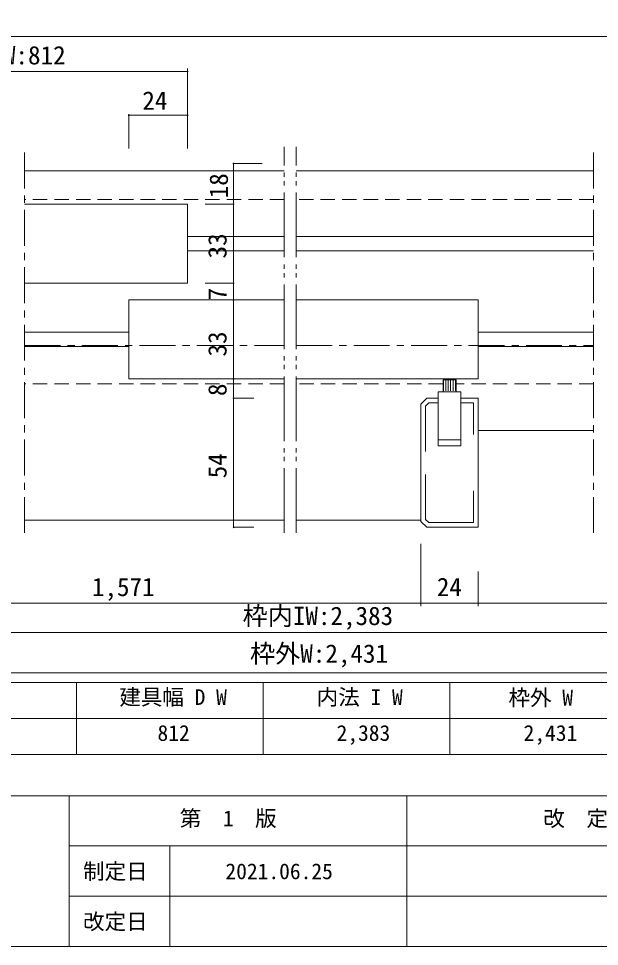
# Model space of a CAD drawing. Units: millimetres on the paper, enlarged 10 times, with parts at other scales. Extents: x -2000 to 2000, y -1385 to 1385.
# Drawn here: x -1260 to -452, y -1385 to -92 of the extents above; entities that cross this region are included whole.
import ezdxf
from ezdxf.enums import TextEntityAlignment as Align

# ---------------------------------------------------------------- set-up
doc = ezdxf.new("R2010")
doc.units = ezdxf.units.MM
doc.header["$LTSCALE"] = 10
for name, pattern in [('CHAIN1', [8, 5, -1, 1, -1]), ('DOUBLE_CHAIN2', [12.8, 9, -1, 0.6, -0.6, 0.6, -1]), ('USER2', [9.525, 6.35, -3.175]), ('USER9', [3, 2, -1])]:
    doc.linetypes.add(name, pattern=pattern)
doc.layers.add('1-1_0', color=7, linetype='Continuous', lineweight=20)
doc.layers.add('2-0_18', color=7, linetype='Continuous', lineweight=18)
doc.styles.add('ＭＳ ゴシック', font='')
doc.styles.get('ＭＳ ゴシック').set_extended_font_data('MS Gothic')

msp = doc.modelspace()

# ---------------------------------------------------------------- linework, layer by layer
at = {"layer": '1-1_0'}
for p, q in [((380, -117.5), (-1950, -117.5)), ((380, -117.5), (-1950, -117.5)), ((380, -1017.5), (-1950, -1017.5)), ((-1180, -1017.5), (-1180, -1117.5)), ((-920, -1017.5), (-920, -1117.5)), ((-660, -1017.5), (-660, -1117.5)), ((380, -1067.5), (-1950, -1067.5)), ((380, -1117.5), (-1950, -1117.5)), ((2000, -1175), (-2000, -1175)), ((-1190, -1175), (-1190, -1385)), ((-720, -1175), (-720, -1385)), ((2000, -1245), (-1190, -1245)), ((-1050, -1245), (-1050, -1385)), ((60, -1315), (-1190, -1315))]:
    msp.add_line(p, q, dxfattribs=at)
msp.add_lwpolyline([(-2000, -1385), (2000, -1385), (2000, 1385), (-2000, 1385)], close=True, dxfattribs=at)
msp.add_lwpolyline([(380, -1017.5), (-1950, -1017.5), (-1950, -1117.5)], dxfattribs=at)
at = {"layer": '2-0_18', "color": 4, "lineweight": 9}
for p, q in [((-1464.7, -166.17), (-1025.29, -166.17)), ((-1025.29, -273.34), (-1025.29, -162)), ((-1107.48, -227.28), (-1025.07, -227.28)), ((-1106.96, -225.79), (-1106.96, -273.34)), ((-961.03, -294.53), (-921.46, -294.53)), ((-961.03, -351.2), (-961.03, -294.53)), ((-961.03, -351.2), (-1000.6, -351.2)), ((-961.03, -461.2), (-961.03, -351.2)), ((-961.03, -461.2), (-1000.6, -461.2)), ((-961.03, -461.2), (-961.03, -484.53)), ((-961.03, -594.53), (-961.03, -461.2)), ((-961.03, -620.16), (-961.03, -484.53)), ((-961.03, -620.68), (-961.03, -491.57)), ((-932.94, -594.53), (-968.36, -594.53)), ((-932.94, -621.2), (-961.03, -621.2)), ((-961.03, -801.2), (-961.03, -621.2)), ((-961.03, -801.2), (-937.7, -801.2)), ((-932.88, -801.2), (-961.03, -801.2)), ((-700.34, -824.39), (-700.34, -911)), ((-700.34, -824.39), (-700.34, -911)), ((-620.34, -862.71), (-620.34, -911)), ((-620.34, -862.71), (-620.34, -911)), ((-700.34, -906.83), (-1447.51, -906.83)), ((-700.34, -906.83), (-620.34, -906.83)), ((-620.34, -906.83), (-121.2, -906.83)), ((-1527.51, -1003.92), (-41.2, -1003.92))]:
    msp.add_line(p, q, dxfattribs=at)
at = {"layer": '2-0_18', "linetype": 'CHAIN1', "lineweight": 20}
for p, q in [((-1252.13, -808.99), (-1252.13, -271)), ((-459.92, -808.99), (-459.92, -271)), ((-1252.13, -547.87), (-890.46, -547.87)), ((-873.79, -547.87), (-459.92, -547.87))]:
    msp.add_line(p, q, dxfattribs=at)
at = {"layer": '2-0_18', "linetype": 'DOUBLE_CHAIN2', "lineweight": 20}
for p, q in [((-890.46, -808.99), (-890.46, -271)), ((-873.79, -808.99), (-873.79, -271))]:
    msp.add_line(p, q, dxfattribs=at)
at = {"layer": '2-0_18', "lineweight": 20}
for p, q in [((-1252.13, -304.53), (-890.46, -304.53)), ((-873.79, -304.53), (-459.92, -304.53)), ((-794.96, -304.53), (-836.62, -304.53)), ((-1252.13, -351.2), (-1025.29, -351.2)), ((-1025.29, -461.2), (-1025.29, -351.2)), ((-1025.29, -396.2), (-890.46, -396.2)), ((-873.79, -396.2), (-459.92, -396.2)), ((-1025.29, -416.2), (-890.46, -416.2)), ((-873.79, -416.2), (-459.92, -416.2)), ((-1252.13, -461.2), (-1025.29, -461.2)), ((-1106.96, -484.53), (-890.46, -484.53)), ((-890.46, -484.53), (-1090.29, -484.53)), ((-961.03, -484.53), (-890.46, -484.53)), ((-873.79, -484.53), (-641.12, -484.53)), ((-747.57, -484.53), (-620.34, -484.53)), ((-1106.96, -529.53), (-1252.13, -529.53)), ((-620.34, -529.53), (-459.92, -529.53)), ((-1252.13, -549.53), (-1106.96, -549.53)), ((-620.34, -549.53), (-459.92, -549.53)), ((-890.46, -594.53), (-1090.29, -594.53)), ((-961.03, -594.53), (-890.46, -594.53)), ((-873.79, -594.53), (-641.12, -594.53)), ((-668.83, -611.21), (-668.83, -595.63)), ((-665.5, -611.21), (-665.5, -595.63)), ((-662.17, -611.21), (-662.17, -595.63)), ((-658.83, -611.21), (-658.83, -595.63)), ((-655.5, -611.21), (-655.5, -595.63)), ((-652.17, -611.21), (-652.17, -595.63)), ((-676.18, -612.43), (-676.18, -679.1)), ((-676.18, -612.43), (-644.51, -612.43)), ((-644.51, -679.1), (-644.51, -612.43)), ((-700.34, -629.53), (-692.01, -621.2)), ((-700.34, -629.53), (-700.34, -792.87)), ((-676.18, -621.2), (-692.01, -621.2)), ((-676.18, -621.2), (-676.18, -687.87)), ((-644.51, -687.87), (-644.51, -621.2)), ((-620.34, -621.2), (-644.51, -621.2)), ((-620.34, -801.2), (-620.34, -621.2)), ((-620.34, -666.2), (-459.92, -666.2)), ((-644.51, -679.1), (-676.18, -679.1)), ((-644.51, -687.87), (-676.18, -687.87)), ((-890.46, -791.2), (-1252.13, -791.2)), ((-700.34, -791.2), (-873.79, -791.2)), ((-700.34, -792.87), (-692.01, -801.2)), ((-700.34, -792.87), (-692.01, -801.2)), ((-692.01, -801.2), (-620.34, -801.2)), ((-692.01, -801.2), (-620.34, -801.2))]:
    msp.add_line(p, q, dxfattribs=at)
at = {"layer": '2-0_18', "linetype": 'USER9'}
for p, q in [((-890.46, -344.53), (-1252.13, -344.53)), ((-459.92, -344.53), (-873.79, -344.53)), ((-890.46, -601.2), (-1252.13, -601.2)), ((-669.4, -601.2), (-873.79, -601.2)), ((-459.92, -601.2), (-651.29, -601.2))]:
    msp.add_line(p, q, dxfattribs=at)
at = {"layer": '2-0_18', "linetype": 'USER2', "lineweight": 20}
for p, q in [((-627.01, -627.87), (-644.51, -627.87)), ((-627.01, -671.87), (-627.01, -627.87)), ((-627.01, -794.53), (-627.01, -750.53))]:
    msp.add_line(p, q, dxfattribs=at)
at = {"layer": '2-0_18', "lineweight": 20}
for points in [[(-1106.96, -484.53), (-1106.96, -594.53), (-890.46, -594.53)], [(-637.01, -484.53), (-873.79, -484.53), (-764.24, -484.53)], [(-747.57, -594.53), (-620.34, -594.53), (-620.34, -484.53)], [(-637.01, -594.53), (-873.79, -594.53), (-764.24, -594.53)], [(-669.4, -612.43), (-669.4, -595.63), (-651.29, -595.63), (-651.29, -612.43)]]:
    msp.add_lwpolyline(points, dxfattribs=at)
at = {"layer": '2-0_18', "linetype": 'USER2', "lineweight": 20}
msp.add_lwpolyline([(-676.18, -627.87), (-689.25, -627.87), (-693.68, -632.29), (-693.68, -790.1), (-689.25, -794.53), (-627.01, -794.53)], dxfattribs=at)
at = {"layer": '2-0_18', "color": 4, "lineweight": 9}
msp.add_lwpolyline([(-1447.51, -824.39), (-1447.51, -947.86), (-121.2, -947.86)], dxfattribs=at)
for centre, start, end in [((-1025.29, -166.17), 0, 180), ((-1025.29, -166.17), 180, 0), ((-1106.96, -227.28), 0, 180), ((-1106.96, -227.28), 180, 0), ((-1025.29, -227.28), 0, 180), ((-1025.29, -227.28), 180, 0), ((-961.03, -294.53), 90, 270), ((-961.03, -294.53), 270, 90), ((-961.03, -351.2), 90, 270), ((-961.03, -351.2), 90, 270), ((-961.03, -351.2), 90, 270), ((-961.03, -351.2), 90, 270), ((-961.03, -351.2), 90, 270), ((-961.03, -351.2), 90, 270), ((-961.03, -351.2), 90, 270), ((-961.03, -351.2), 90, 270), ((-961.03, -351.2), 270, 90), ((-961.03, -351.2), 270, 90), ((-961.03, -351.2), 270, 90), ((-961.03, -351.2), 270, 90), ((-961.03, -351.2), 270, 90), ((-961.03, -351.2), 270, 90), ((-961.03, -351.2), 270, 90), ((-961.03, -351.2), 270, 90), ((-961.03, -461.2), 90, 270), ((-961.03, -461.2), 90, 270), ((-961.03, -461.2), 90, 270), ((-961.03, -461.2), 90, 270), ((-961.03, -461.2), 90, 270), ((-961.03, -461.2), 90, 270), ((-961.03, -461.2), 90, 270), ((-961.03, -461.2), 270, 90), ((-961.03, -461.2), 270, 90), ((-961.03, -461.2), 270, 90), ((-961.03, -461.2), 270, 90), ((-961.03, -461.2), 270, 90), ((-961.03, -461.2), 270, 90), ((-961.03, -461.2), 270, 90), ((-961.03, -484.53), 90, 270), ((-961.03, -484.53), 90, 270), ((-961.03, -484.53), 90, 270), ((-961.03, -484.53), 90, 270), ((-961.03, -484.53), 90, 270), ((-961.03, -484.53), 90, 270), ((-961.03, -484.53), 270, 90), ((-961.03, -484.53), 270, 90), ((-961.03, -484.53), 270, 90), ((-961.03, -484.53), 270, 90), ((-961.03, -484.53), 270, 90), ((-961.03, -484.53), 270, 90), ((-961.03, -594.53), 90, 270), ((-961.03, -594.53), 90, 270), ((-961.03, -594.53), 270, 90), ((-961.03, -594.53), 270, 90), ((-961.03, -621.2), 90, 270), ((-961.03, -621.2), 270, 90), ((-960.97, -801.2), 90, 270), ((-960.97, -801.2), 270, 90), ((-700.34, -906.83), 0, 180), ((-700.34, -906.83), 0, 180), ((-700.34, -906.83), 180, 0), ((-700.34, -906.83), 180, 0), ((-620.34, -906.83), 0, 180), ((-620.34, -906.83), 0, 180), ((-620.34, -906.83), 180, 0), ((-620.34, -906.83), 180, 0)]:
    msp.add_arc(centre, 0.521, start, end, dxfattribs=at)

# ---------------------------------------------------------------- texts
at = {"layer": '1-1_0', "style": 'ＭＳ ゴシック'}
for s, p in [('建具幅 D W', (-1120.2, -1055.24)), ('内法 I W', (-845.33, -1055.24)), ('枠外 W', (-578.28, -1056.02)), ('812', (-1067, -1105.25)), ('2,383', (-817.63, -1105.25)), ('2,431', (-557.27, -1105.25)), ('第\u30001\u3000版', (-1035.97, -1224.21)), ('改\u3000定\u3000履\u3000歴 / History', (-529.73, -1224.21)), ('制定日', (-1170.61, -1297.92)), ('2021.06.25', (-972.4, -1297.92)), ('改定日', (-1170.61, -1367.92))]:
    msp.add_text(s, height=21.99, dxfattribs=at).set_placement(p, align=Align.BOTTOM_LEFT)
at = {"layer": '2-0_18', "style": 'ＭＳ ゴシック'}
for s, p in [('DW:812', (-1299.67, -164.09)), ('24', (-1088.1, -227.28)), ('1,571', (-1158.33, -904.75)), ('24', (-678.05, -904.75)), ('枠内IW:2,383', (-948.49, -945.02)), ('枠外W:2,431', (-938.14, -997.53))]:
    msp.add_text(s, height=25.66, dxfattribs=at).set_placement(p, align=Align.BOTTOM_LEFT)
for s, p in [('18', (-961.24, -342.91)), ('33', (-963.12, -426.64)), ('7', (-963.12, -485.06)), ('33', (-963.12, -563.26)), ('8', (-963.12, -618.32)), ('8', (-963.12, -618.32)), ('54', (-963.12, -732.91))]:
    msp.add_text(s, height=25.66, rotation=90, dxfattribs=at).set_placement(p, align=Align.BOTTOM_LEFT)

doc.saveas('drawing.dxf')
